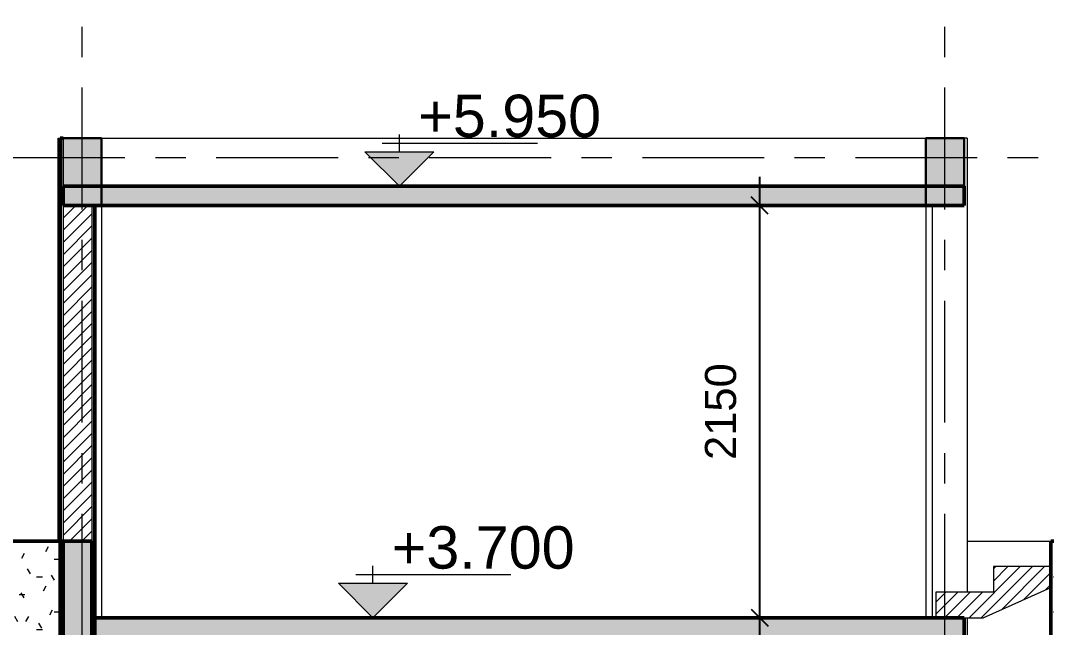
# Model space of a CAD drawing. Header units: millimetres. Extents: x 2164007 to 2324354, y -2513385 to -2308978.
# Drawn here: x 2300415 to 2305797, y -2459702 to -2456538 of the extents above; entities that cross this region are included whole.
import ezdxf

# ---------------------------------------------------------------- set-up
doc = ezdxf.new("R2010")
doc.units = ezdxf.units.MM
doc.linetypes.add('Grid Line', pattern=[22.224999999999994, 12.7, -3.174999999999999, 3.174999999999999, -3.174999999999999])
for name, color, linetype, lineweight in [('A-ANNO-DIMS', 211, 'Continuous', 9), ('A-DETL-GENF', 8, 'Continuous', 9), ('A-DETL-WIDE', 214, 'Continuous', 50), ('A-FLOR', 8, 'Continuous', 13), ('A-FLOR-PATT', 8, 'Continuous', 13), ('A-WALL', 113, 'Continuous', 20), ('A-WALL-PATT', 8, 'Continuous', 50), ('G-ANNO-DIMS', 111, 'Continuous', 9), ('S-BEAM', 8, 'Continuous', 9), ('S-COLS', 52, 'Continuous', 9), ('S-GRID', 8, 'Continuous', 9), ('S-STRS', 8, 'Continuous', 9)]:
    doc.layers.add(name, color=color, linetype=linetype, lineweight=lineweight)
doc.styles.add('Arial_1', font='arial.ttf', dxfattribs={"height": 162.2829341317365})
doc.styles.add('Arial_3', font='arial.ttf', dxfattribs={"height": 177.0359281437126})
doc.dimstyles.new('Dim_dai_ca_vu', dxfattribs={"dimscale": 304.8, "dimtxt": 165, "dimasz": 0.29296875, "dimexe": 0.4921259842519685, "dimexo": 0.0625, "dimgap": 0.3937007874015748, "dimtad": 1, "dimdec": 0, "dimzin": 0, "dimdsep": 46, "dimtxsty": 'Arial_1', "dimblk1": 'OBLIQUE', "dimblk2": 'OBLIQUE', "dimsah": 1, "dimcen": 0.09, "dimdle": 0.4921259842519685, "dimadec": 0, "dimazin": 0, "dimtfac": 1, "dimtdec": 4, "dimtix": 1, "dimtmove": 0, "dimatfit": 3, "dimfxl": 0.9842519685039368, "dimfxlon": 1, "dimtvp": 1, "dimtfill": 1, "dimtolj": 1, "dimtzin": 0, "dimarcsym": 2})
pattern_1 = [(0, (2304430.582867364, -2460902), (365.76, 91.44), [30.175, -244.145, 30.175, -244.145, -1463.04]), (0, (2304430.582867364, -2460902), (365.76, 91.44), [-548.64, 30.175, -518.465, 30.175, -244.145, -640.08]), (0, (2304430.582867364, -2460902), (365.76, 91.44), [-1371.6, 30.175, -152.705, 30.175, -427.025]), (120, (2304567.742867364, -2460856.28), (-262.069362922049, 271.0374516881963), [30.17499999999999, -244.1449999999999, 30.17499999999999, -1707.184999999999]), (120, (2304567.742867364, -2460856.28), (-262.069362922049, 271.0374516881963), [-304.4949999999998, -244.1449999999999, 30.17499999999999, -518.4649999999996, -914.3999999999995]), (120, (2304567.742867364, -2460856.28), (-262.069362922049, 271.0374516881963), [-1097.279999999999, 30.17499999999999, -244.1449999999999, 30.17499999999999, -609.9049999999995]), (120, (2304567.742867364, -2460856.28), (-262.069362922049, 271.0374516881963), [-1401.774999999999, -152.7049999999999, 30.17499999999999, -427.0249999999997]), (240, (2304613.462867364, -2460673.4), (-103.6906370779508, -362.4774516881963), [30.175, -244.145, 30.175, -1707.185]), (240, (2304613.462867364, -2460673.4), (-103.6906370779508, -362.4774516881963), [-304.495, -244.145, 30.175, -518.465, -914.4]), (240, (2304613.462867364, -2460673.4), (-103.6906370779508, -362.4774516881963), [-1097.28, 30.175, -244.145, 30.175, -609.905]), (240, (2304613.462867364, -2460673.4), (-103.6906370779508, -362.4774516881963), [-1401.775, -152.705, 30.175, -427.025])]
pattern_2 = [(45, (2304430.582867364, -2460902), (-31.81980515339464, 31.81980515339464), [])]

# ---------------------------------------------------------------- blocks, each defined once
blk = doc.blocks.new('Spot Elevations - M_Spot Elevation - Exterior Filled 2-332856-mc 3-3')
at = {"layer": 'G-ANNO-DIMS'}
blk.add_hatch(color=256, dxfattribs=at).paths.add_polyline_path([(-518.7435898484949, 3879.999999999999), (-698.7435898484961, 3699.999999999999), (-878.7435898484944, 3879.999999999999)], flags=0)
for p, q in [((-698.7435898484961, 3879.999999999999), (-698.7435898484961, 3969.999999999999)), ((-698.7435898484958, 3699.999999999999), (-878.743589848496, 3880)), ((-878.743589848496, 3879.999999999999), (-518.7435898484961, 3879.999999999999)), ((-788.7435898484958, 3925.000000000001), (21.25641015150382, 3924.999999999998)), ((-518.7435898484961, 3880), (-698.7435898484961, 3699.999999999999)), ((-878.7435898484963, 3699.999999999999), (-518.7435898484964, 3699.999999999999))]:
    blk.add_line(p, q, dxfattribs=at)
blk = doc.blocks.new('_Oblique')
at = {"color": 0, "linetype": 'ByBlock', "lineweight": -2}
blk.add_line((-0.5, -0.5), (0.5, 0.5), dxfattribs=at)
blk = doc.blocks.new('*D631')
at = {"layer": 'A-ANNO-DIMS', "color": 0, "lineweight": -2}
for p, q in [((2304270.04873896, -2457352), (2304270.04873896, -2459802)), ((2304700.99873896, -2457502), (2304120.04873896, -2457502)), ((2304700.99873896, -2459652), (2304120.04873896, -2459652))]:
    blk.add_line(p, q, dxfattribs=at)
at = {"layer": 'Defpoints', "color": 0}
for p in [(2304720.04873896, -2457502), (2304270.04873896, -2459652), (2304720.04873896, -2459652)]:
    blk.add_point(p, dxfattribs=at)
at = {"layer": 'A-ANNO-DIMS', "color": 0, "lineweight": -2, "xscale": 89.296875, "yscale": 89.296875, "zscale": 89.296875}
for p, rotation in [((2304270.04873896, -2457502), 90), ((2304270.04873896, -2459652), 270)]:
    blk.add_blockref('_Oblique', p, dxfattribs=dict(at, rotation=rotation))
at = {"layer": 'A-ANNO-DIMS', "color": 0, "insert": (2304067.191456424, -2458577), "char_height": 162.2829341317365, "attachment_point": 5, "rotation": 90, "style": 'Arial_1', "bg_fill": 3, "box_fill_scale": 1.1, "bg_fill_color": 256, "bg_fill_true_color": 13158600, "bg_fill_transparency": 363900}
blk.add_mtext('\\A1;2150', dxfattribs=at)

msp = doc.modelspace()

# ---------------------------------------------------------------- hatches: boundary and pattern name
at = {"layer": 'A-DETL-GENF'}
msp.add_hatch(color=7, dxfattribs=at).paths.add_polyline_path([(2300674.86849861, -2459752), (2300787.066488349, -2459752), (2300787.066488349, -2459252), (2300637.066488349, -2459252), (2300637.066488349, -2459752)], flags=0)
at = {"layer": 'A-FLOR-PATT', "lineweight": 13}
for points in [[(2300637.066488349, -2457502), (2305337.066488349, -2457502), (2305337.066488349, -2457402), (2300637.066488349, -2457402)], [(2305137.066488349, -2459752), (2305337.066488349, -2459752), (2305337.066488349, -2459652), (2300787.066488349, -2459652), (2300787.066488349, -2459752), (2305122.066488349, -2459752)]]:
    msp.add_hatch(color=256, dxfattribs=at).paths.add_polyline_path(points, flags=0)
at = {"layer": 'A-FLOR-PATT', "lineweight": 9}
h = msp.add_hatch(dxfattribs=at)
h.set_pattern_fill('FP_5', color=256, style=0, pattern_type=2)
h.set_pattern_definition(pattern_1)
h.paths.add_polyline_path([(2298937.066488345, -2459752), (2300637.066488349, -2459752), (2300637.066488349, -2459252), (2298937.066488345, -2459252)], flags=0)
h.paths.add_polyline_path([(2293690.25276649, -2459752), (2294137.066488347, -2459752), (2294137.066488347, -2459252), (2292687.066488347, -2459252), (2292687.066488347, -2459752)], flags=0)
h = msp.add_hatch(dxfattribs=at)
h.set_pattern_fill('FP_5', color=256, style=0, pattern_type=2)
h.set_pattern_definition(pattern_1)
h.paths.add_polyline_path([(2307236.174186359, -2459752), (2309137.066488348, -2459752), (2309137.066488348, -2459252), (2305954.607651352, -2459252), (2305954.607651352, -2459752)], flags=0)
h.paths.add_polyline_path([(2305804.607651352, -2459752), (2305804.607651352, -2459252), (2305789.607651352, -2459252), (2305789.607651352, -2459752)], flags=0)
at = {"layer": 'A-WALL-PATT', "lineweight": 9}
h = msp.add_hatch(dxfattribs=at)
h.set_pattern_fill('FP_1', color=256, style=0, pattern_type=2)
h.set_pattern_definition(pattern_2)
h.paths.add_polyline_path([(2300787.066488349, -2459252), (2300787.066488349, -2457502), (2300637.066488349, -2457502), (2300637.066488349, -2459252)], flags=0)
at = {"layer": 'S-BEAM'}
for points in [[(2300802.066488349, -2457502), (2300837.066488349, -2457502), (2300837.066488349, -2457152), (2300637.066488349, -2457152), (2300637.066488349, -2457502), (2300787.066488349, -2457502)], [(2305337.066488349, -2457502), (2305337.066488349, -2457152), (2305137.066488349, -2457152), (2305137.066488349, -2457502)]]:
    msp.add_hatch(color=256, dxfattribs=at).paths.add_polyline_path(points, flags=0)
at = {"layer": 'S-STRS'}
h = msp.add_hatch(dxfattribs=at)
h.set_pattern_fill('FP_1', color=256, style=0, pattern_type=2)
h.set_pattern_definition(pattern_2)
h.paths.add_polyline_path([(2305435.829096397, -2459652), (2305789.607651352, -2459494.765086687), (2305789.607651352, -2459385.333333333), (2305489.607651352, -2459385.333333333), (2305489.607651352, -2459518.666666667), (2305189.607651352, -2459518.666666667), (2305189.607651352, -2459652)], flags=0)

# ---------------------------------------------------------------- linework, layer by layer
at = {"layer": 'A-DETL-WIDE'}
for p, q in [((2300787.066488349, -2459252), (2300637.066488349, -2459252)), ((2300637.066488349, -2459252), (2300637.066488349, -2459752)), ((2300787.066488349, -2459752), (2300787.066488349, -2459252))]:
    msp.add_line(p, q, dxfattribs=at)
at = {"layer": 'A-FLOR', "lineweight": 50}
for p, q in [((2305337.066488349, -2457402), (2300637.066488349, -2457402)), ((2300637.066488349, -2457402), (2300637.066488349, -2457502)), ((2305337.066488349, -2457502), (2305337.066488349, -2457402)), ((2300637.066488349, -2457502), (2305337.066488349, -2457502)), ((2300637.066488349, -2459252), (2298937.066488345, -2459252)), ((2305804.607651352, -2459252), (2305789.607651352, -2459252)), ((2305789.607651352, -2459252), (2305789.607651352, -2459752)), ((2305337.066488349, -2459652), (2300787.066488349, -2459652)), ((2305337.066488349, -2459752), (2305337.066488349, -2459652))]:
    msp.add_line(p, q, dxfattribs=at)
at = {"layer": 'A-FLOR'}
msp.add_line((2305352.066488349, -2459252), (2305789.607651352, -2459252), dxfattribs=at)
at = {"layer": 'A-WALL'}
for p, q in [((2300612.066488349, -2459252), (2300612.066488349, -2457152)), ((2300612.066488349, -2457152), (2300622.066488349, -2457152)), ((2300637.066488349, -2457402), (2300637.066488349, -2457152)), ((2305352.066488349, -2457152), (2305337.066488349, -2457152)), ((2305352.066488349, -2457152), (2305352.066488349, -2459518.666666667)), ((2305172.066488349, -2459652), (2305172.066488349, -2457502)), ((2305352.066488349, -2459652), (2305352.066488349, -2459752))]:
    msp.add_line(p, q, dxfattribs=at)
at = {"layer": 'A-WALL', "lineweight": 50}
for p, q in [((2300637.066488349, -2457152), (2300622.066488349, -2457152)), ((2300622.066488349, -2457152), (2300622.066488349, -2461162.875525204)), ((2300802.066488349, -2459752), (2300802.066488349, -2457502))]:
    msp.add_line(p, q, dxfattribs=at)
at = {"layer": 'A-WALL', "lineweight": 13}
for p, q in [((2300637.066488349, -2457502), (2300637.066488349, -2459252)), ((2300787.066488349, -2457502), (2300787.066488349, -2459252))]:
    msp.add_line(p, q, dxfattribs=at)
at = {"layer": 'S-BEAM', "lineweight": 30}
for p, q in [((2300837.066488349, -2457152), (2300637.066488349, -2457152)), ((2300837.066488349, -2457502), (2300837.066488349, -2457152)), ((2305337.066488349, -2457152), (2305137.066488349, -2457152)), ((2305137.066488349, -2457152), (2305137.066488349, -2457502)), ((2305337.066488349, -2457502), (2305337.066488349, -2457152)), ((2300802.066488349, -2457502), (2300837.066488349, -2457502)), ((2305137.066488349, -2457502), (2305337.066488349, -2457502))]:
    msp.add_line(p, q, dxfattribs=at)
at = {"layer": 'S-BEAM'}
for p, q in [((2300637.066488349, -2457152), (2300637.066488349, -2457502)), ((2300837.066488349, -2457152), (2305137.066488349, -2457152)), ((2300637.066488349, -2457502), (2300787.066488349, -2457502)), ((2300787.066488349, -2457502), (2300802.066488349, -2457502))]:
    msp.add_line(p, q, dxfattribs=at)
at = {"layer": 'S-COLS'}
for p, q in [((2300837.066488349, -2457502), (2300837.066488349, -2459652)), ((2305137.066488349, -2457502), (2305137.066488349, -2459652))]:
    msp.add_line(p, q, dxfattribs=at)
at = {"layer": 'S-GRID', "linetype": 'Grid Line', "ltscale": 50}
for p, q in [((2300737.066488349, -2467524.086982656), (2300737.066488349, -2453513.6)), ((2305237.066488349, -2467524.086982656), (2305237.066488349, -2453513.6)), ((2288101, -2457252), (2320608.970030255, -2457252))]:
    msp.add_line(p, q, dxfattribs=at)
at = {"layer": 'S-STRS', "lineweight": 20}
for p, q in [((2305789.607651352, -2459385.333333333), (2305489.607651352, -2459385.333333333)), ((2305489.607651352, -2459385.333333333), (2305489.607651352, -2459518.666666667)), ((2305789.607651352, -2459494.765086687), (2305789.607651352, -2459385.333333333)), ((2305489.607651352, -2459518.666666667), (2305189.607651352, -2459518.666666667)), ((2305189.607651352, -2459518.666666667), (2305189.607651352, -2459652)), ((2305435.829096397, -2459652), (2305789.607651352, -2459494.765086687)), ((2305189.607651352, -2459652), (2305435.829096397, -2459652))]:
    msp.add_line(p, q, dxfattribs=at)

# ---------------------------------------------------------------- block references
at = {"layer": 'G-ANNO-DIMS'}
for p in [(2303090.098145545, -2461102), (2302951.958867364, -2463352)]:
    msp.add_blockref('Spot Elevations - M_Spot Elevation - Exterior Filled 2-332856-mc 3-3', p, dxfattribs=at)

# ---------------------------------------------------------------- texts
at = {"layer": 'G-ANNO-DIMS', "char_height": 221.2949101796407, "width": 1136.7, "attachment_point": 1, "line_spacing_factor": 0.9385317878468563, "style": 'Arial_3'}
for s, insert in [('+5.950', (2302489.229555697, -2456924.551243667)), ('+3.700', (2302351.090277516, -2459174.551243667))]:
    msp.add_mtext(s, dxfattribs=dict(at, insert=insert))

# ---------------------------------------------------------------- next in the draw order: dimensions: what is measured, and where the dimension line sits
at = {"layer": 'A-ANNO-DIMS'}
dim = msp.add_linear_dim(base=(2304270.04873896, -2459652), p1=(2304720.04873896, -2457502), p2=(2304720.04873896, -2459652), angle=90, dimstyle='Dim_dai_ca_vu', override={"dimpost": '<>', "dimfxl": 2149.999999999999}, dxfattribs=at)
dim.commit()
dim.dimension.update_dxf_attribs({"geometry": '*D631', "text_midpoint": (2304067.191456424, -2458577)})

doc.saveas('drawing.dxf')
